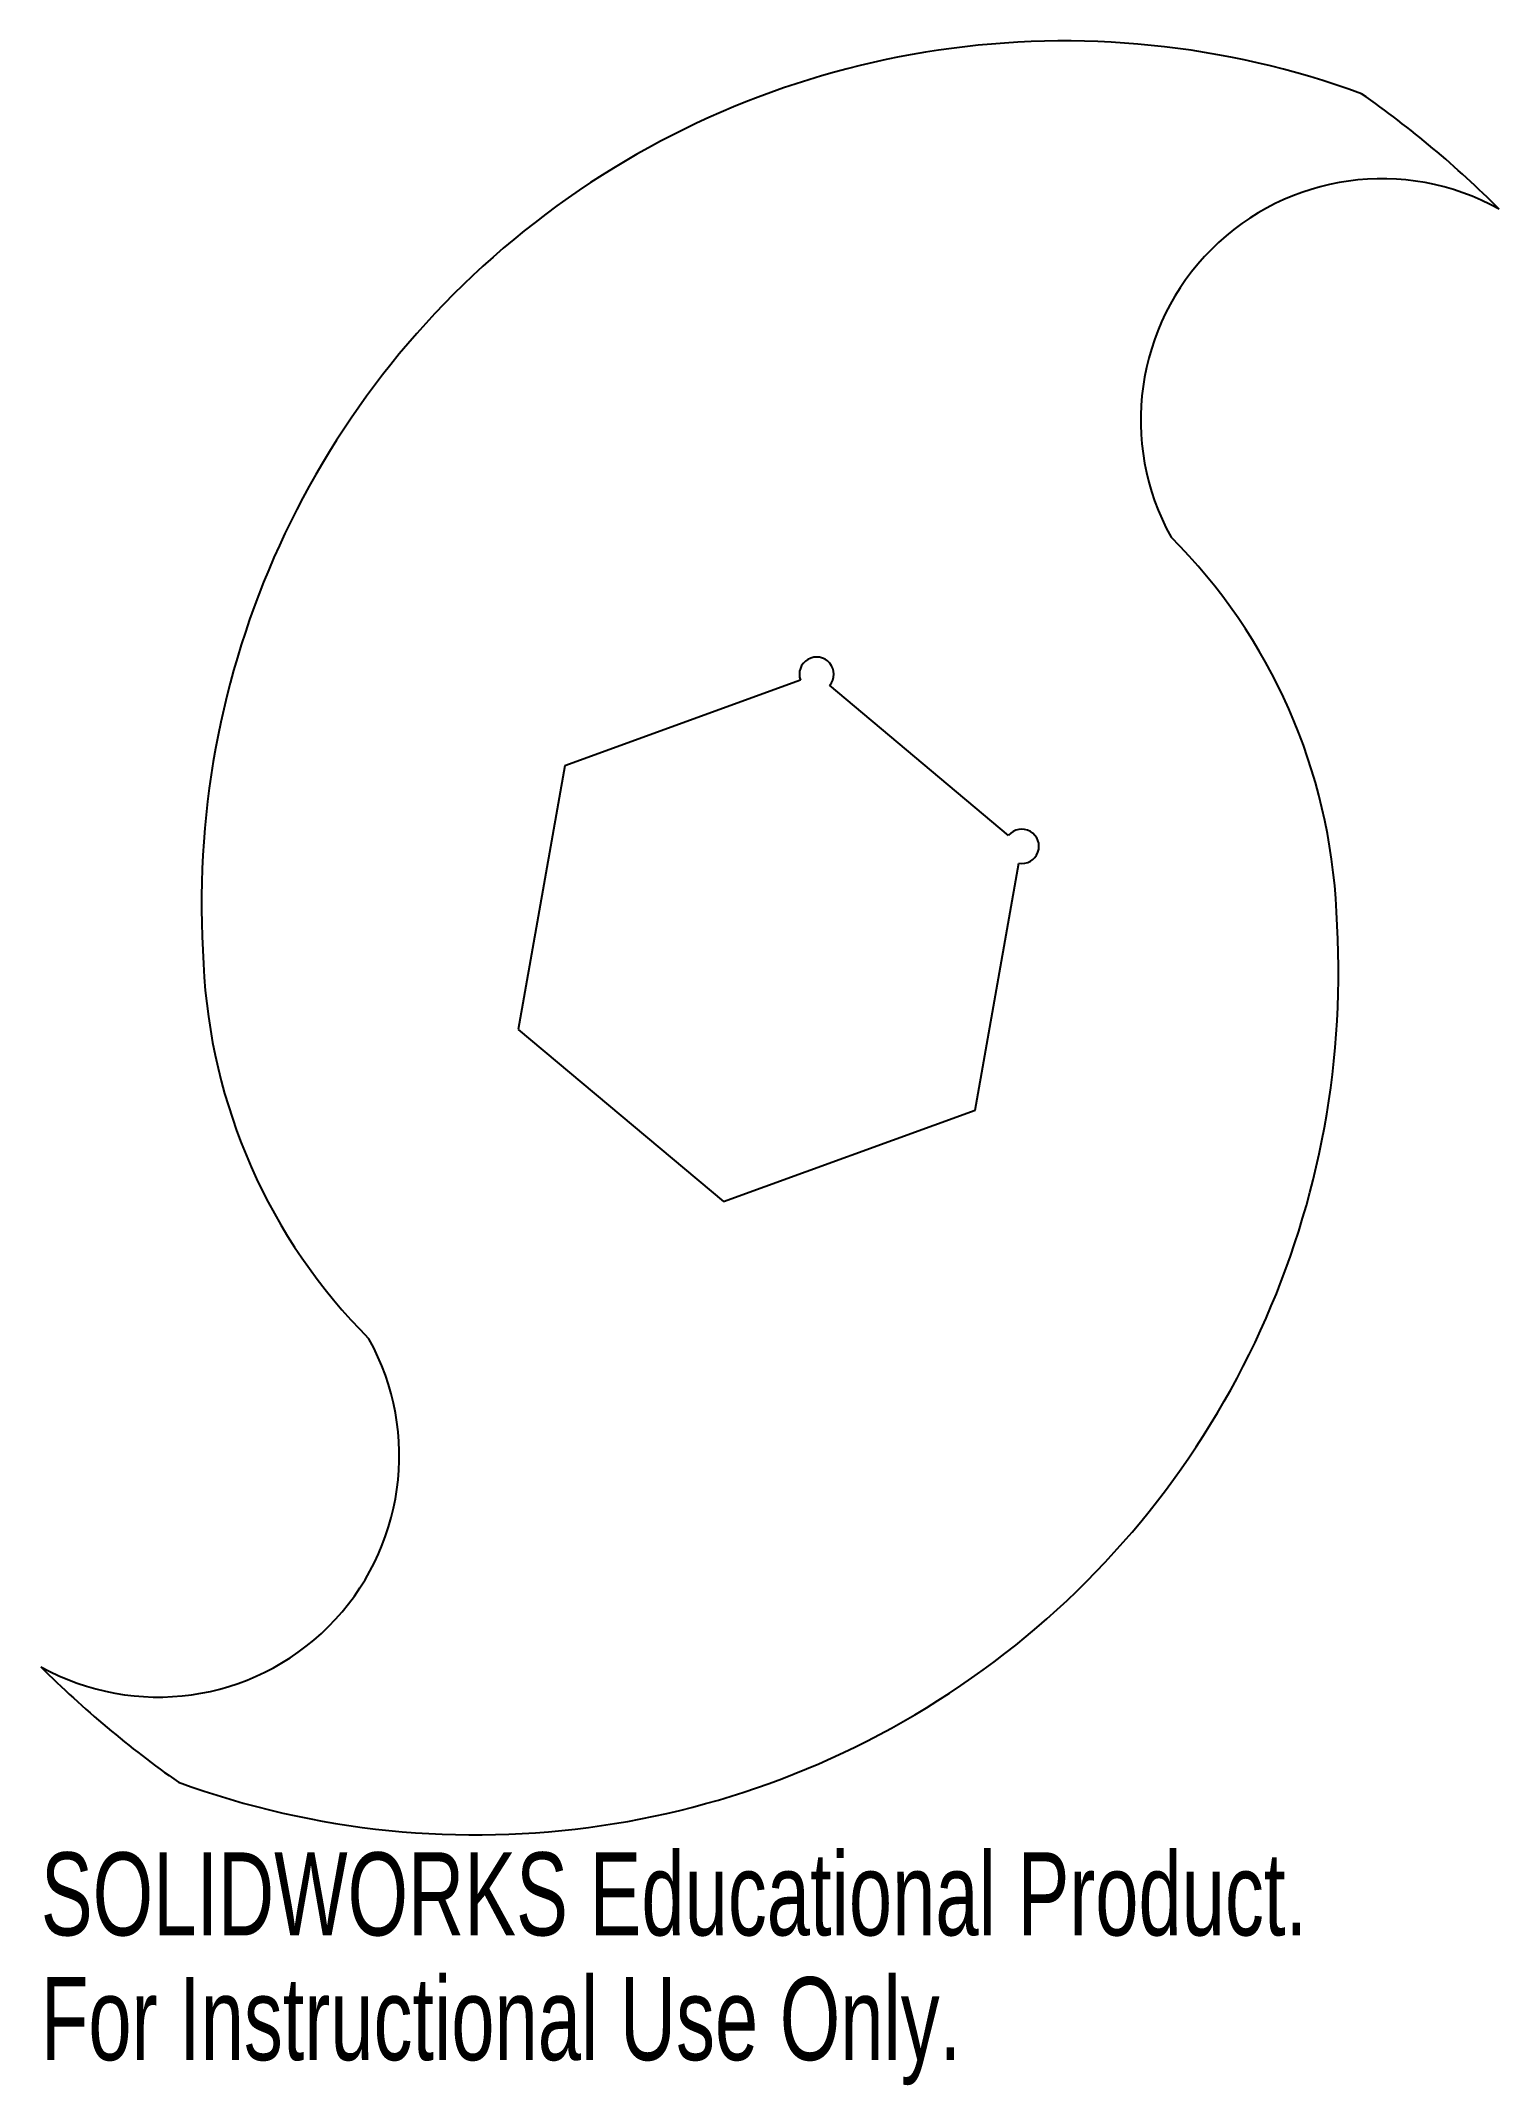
# Model space of a CAD drawing. Header units: millimetres. Extents: x -117 to -33, y -67 to 52.
import ezdxf

# ---------------------------------------------------------------- set-up
doc = ezdxf.new("R2010")
doc.units = ezdxf.units.MM
doc.styles.add('SLDTEXTSTYLE0', font='TXT', dxfattribs={"width": 0.7})

msp = doc.modelspace()

# ---------------------------------------------------------------- linework, layer by layer
at = {"color": 7, "linetype": 'Continuous'}
for p, q in [((-73.23, 15.01), (-86.94, 10.02)), ((-61.12, 5.97), (-71.53, 14.71)), ((-86.94, 10.02), (-89.65, -5.33)), ((-63.06, -10.02), (-60.53, 4.35)), ((-89.65, -5.33), (-77.71, -15.35)), ((-77.71, -15.35), (-63.06, -10.02))]:
    msp.add_line(p, q, dxfattribs=at)
for centre, radius, start, end in [((-57.87, 2), 50.21, 69.8474, 184.0158), ((-75, 0), 60, 45, 54.9862), ((-39.39, 30.15), 14.04, 60.9568, 209.0432), ((-75, 0), 33, 2.6338, 45), ((-72.29, 15.35), 1, 320, 200), ((-60.35, 5.33), 1, 260, 140), ((-92.13, -2), 50.21, 249.8474, 4.0158), ((-75, 0), 33, 182.6338, 225), ((-110.61, -30.15), 14.04, 240.9568, 29.0432), ((-75, 0), 60, 225, 234.9862)]:
    msp.add_arc(centre, radius, start, end, dxfattribs=at)

# ---------------------------------------------------------------- texts
at = {"color": 7, "linetype": 'Continuous', "char_height": 4.8336, "attachment_point": 1, "style": 'SLDTEXTSTYLE0'}
for s, insert in [('SOLIDWORKS Educational Product.', (-117.43, -53.23)), ('For Instructional Use Only.', (-117.43, -60.49))]:
    msp.add_mtext(s, dxfattribs=dict(at, insert=insert))

doc.saveas('drawing.dxf')
